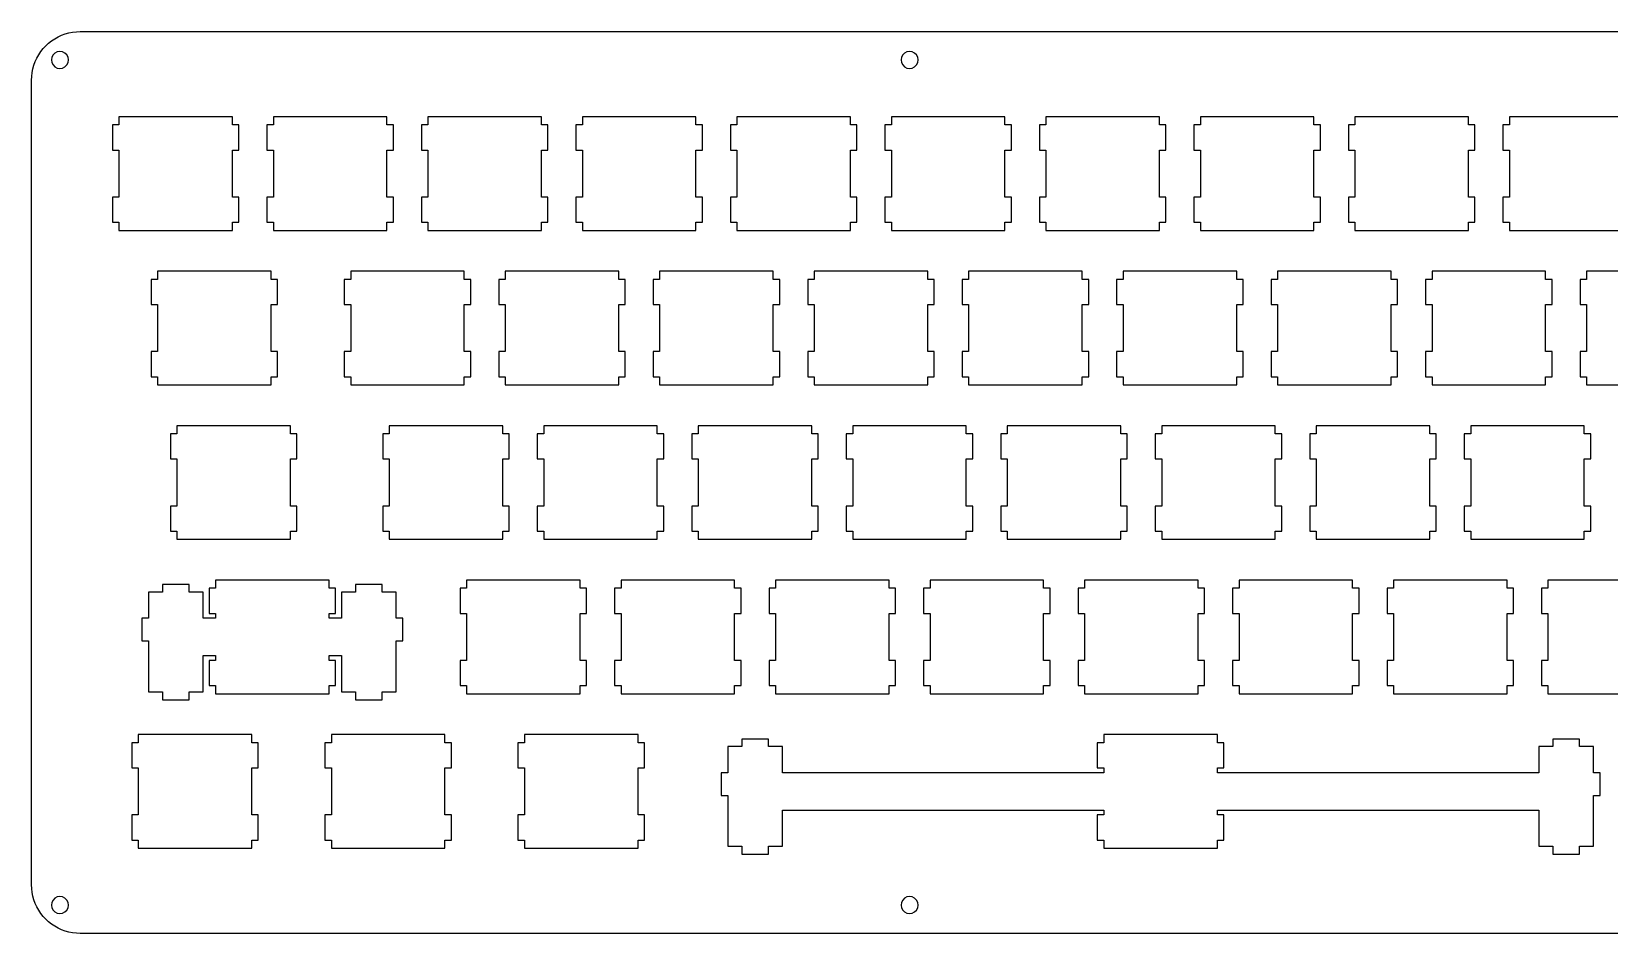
# Model space of a CAD drawing. Extents: x 0 to 321, y 0 to 111.
# Drawn here: x 0.1 to 194.7, y 0.1 to 111.4 of the extents above; entities that cross this region are included whole.
import ezdxf

# ---------------------------------------------------------------- set-up
doc = ezdxf.new("R2010")
doc.units = 0
doc.layers.get('0').update_dxf_attribs({"linetype": 'CONTINUOUS'})

msp = doc.modelspace()

# ---------------------------------------------------------------- linework, layer by layer
at = {"color": 0}
for p, q in [((3.37206, 110.73), (3.79786, 110.927)), ((3.79786, 110.927), (4.24021, 111.089)), ((4.24021, 111.089), (4.69498, 111.217)), ((4.69498, 111.217), (5.15662, 111.31)), ((5.15662, 111.31), (5.62515, 111.365)), ((5.62515, 111.365), (6.09505, 111.383)), ((6.09505, 111.383), (315.397, 111.383)), ((1.24024, 108.909), (1.53238, 109.28)), ((1.53238, 109.28), (1.85208, 109.626)), ((1.85208, 109.626), (2.19797, 109.945)), ((2.19797, 109.945), (2.56866, 110.237)), ((2.56866, 110.237), (2.96003, 110.498)), ((2.96003, 110.498), (3.37206, 110.73)), ((0.26045, 106.783), (0.38861, 107.237)), ((0.38861, 107.237), (0.55122, 107.68)), ((0.55122, 107.68), (0.74827, 108.106)), ((0.74827, 108.106), (0.97978, 108.518)), ((0.97978, 108.518), (1.24024, 108.909)), ((2.59623, 108.208), (2.54386, 107.883)), ((2.54386, 107.883), (2.59623, 107.559)), ((2.74505, 108.5), (2.59623, 108.208)), ((2.59623, 107.559), (2.74505, 107.265)), ((2.97794, 108.733), (2.74505, 108.5)), ((2.74505, 107.265), (2.97794, 107.033)), ((3.27008, 108.882), (2.97794, 108.733)), ((2.97794, 107.033), (3.27008, 106.885)), ((3.59392, 108.932), (3.27008, 108.882)), ((3.91915, 108.882), (3.59392, 108.932)), ((4.21266, 108.733), (3.91915, 108.882)), ((3.91915, 106.885), (4.21266, 107.033)), ((4.44419, 108.5), (4.21266, 108.733)), ((4.21266, 107.033), (4.44419, 107.265)), ((4.59299, 108.208), (4.44419, 108.5)), ((4.44419, 107.265), (4.59299, 107.559)), ((4.644, 107.883), (4.59299, 108.208)), ((4.59299, 107.559), (4.644, 107.883)), ((107.363, 108.208), (107.312, 107.883)), ((107.312, 107.883), (107.363, 107.559)), ((107.513, 108.5), (107.363, 108.208)), ((107.363, 107.559), (107.513, 107.265)), ((107.745, 108.733), (107.513, 108.5)), ((107.513, 107.265), (107.745, 107.033)), ((108.037, 108.882), (107.745, 108.733)), ((107.745, 107.033), (108.037, 106.885)), ((108.362, 108.932), (108.037, 108.882)), ((108.686, 108.882), (108.362, 108.932)), ((108.979, 108.733), (108.686, 108.882)), ((108.686, 106.885), (108.979, 107.033)), ((109.211, 108.5), (108.979, 108.733)), ((108.979, 107.033), (109.211, 107.265)), ((109.361, 108.208), (109.211, 108.5)), ((109.211, 107.265), (109.361, 107.559)), ((109.412, 107.883), (109.361, 108.208)), ((109.361, 107.559), (109.412, 107.883)), ((0.09508, 105.383), (0.113, 105.853)), ((0.09508, 6.13227), (0.09508, 105.383)), ((0.113, 105.853), (0.16812, 106.321)), ((0.16812, 106.321), (0.26045, 106.783)), ((3.27008, 106.885), (3.59392, 106.832)), ((3.59392, 106.832), (3.91915, 106.885)), ((108.037, 106.885), (108.362, 106.832)), ((108.362, 106.832), (108.686, 106.885)), ((10.87, 99.8569), (10.0693, 99.8569)), ((10.0693, 99.8569), (10.0693, 96.7574)), ((10.87, 100.858), (10.87, 99.8569)), ((24.8708, 100.858), (10.87, 100.858)), ((24.8708, 99.8569), (24.8708, 100.858)), ((25.6701, 99.8569), (24.8708, 99.8569)), ((25.6701, 96.7574), (25.6701, 99.8569)), ((29.92, 99.8569), (29.1207, 99.8569)), ((29.1207, 99.8569), (29.1207, 96.7574)), ((29.92, 100.858), (29.92, 99.8569)), ((43.9208, 100.858), (29.92, 100.858)), ((43.9208, 99.8569), (43.9208, 100.858)), ((44.7202, 99.8569), (43.9208, 99.8569)), ((44.7202, 96.7574), (44.7202, 99.8569)), ((48.9701, 99.8569), (48.1707, 99.8569)), ((48.1707, 99.8569), (48.1707, 96.7574)), ((48.9701, 100.858), (48.9701, 99.8569)), ((62.9708, 100.858), (48.9701, 100.858)), ((62.9708, 99.8569), (62.9708, 100.858)), ((63.7702, 99.8569), (62.9708, 99.8569)), ((63.7702, 96.7574), (63.7702, 99.8569)), ((68.0201, 99.8569), (67.2207, 99.8569)), ((67.2207, 99.8569), (67.2207, 96.7574)), ((68.0201, 100.858), (68.0201, 99.8569)), ((82.0208, 100.858), (68.0201, 100.858)), ((82.0208, 99.8569), (82.0208, 100.858)), ((82.8202, 99.8569), (82.0208, 99.8569)), ((82.8202, 96.7574), (82.8202, 99.8569)), ((87.0701, 99.8569), (86.2707, 99.8569)), ((86.2707, 99.8569), (86.2707, 96.7574)), ((87.0701, 100.858), (87.0701, 99.8569)), ((101.071, 100.858), (87.0701, 100.858)), ((101.071, 99.8569), (101.071, 100.858)), ((101.87, 99.8569), (101.071, 99.8569)), ((101.87, 96.7574), (101.87, 99.8569)), ((106.12, 99.8569), (105.321, 99.8569)), ((105.321, 99.8569), (105.321, 96.7574)), ((106.12, 100.858), (106.12, 99.8569)), ((120.119, 100.858), (106.12, 100.858)), ((120.119, 99.8569), (120.119, 100.858)), ((120.92, 99.8569), (120.119, 99.8569)), ((120.92, 96.7574), (120.92, 99.8569)), ((125.17, 99.8569), (124.369, 99.8569)), ((124.369, 99.8569), (124.369, 96.7574)), ((125.17, 100.858), (125.17, 99.8569)), ((139.171, 100.858), (125.17, 100.858)), ((139.171, 99.8569), (139.171, 100.858)), ((139.97, 99.8569), (139.171, 99.8569)), ((139.97, 96.7574), (139.97, 99.8569)), ((144.22, 99.8569), (143.421, 99.8569)), ((143.421, 99.8569), (143.421, 96.7574)), ((144.22, 100.858), (144.22, 99.8569)), ((158.221, 100.858), (144.22, 100.858)), ((158.221, 99.8569), (158.221, 100.858)), ((159.02, 99.8569), (158.221, 99.8569)), ((159.02, 96.7574), (159.02, 99.8569)), ((163.27, 99.8569), (162.471, 99.8569)), ((162.471, 99.8569), (162.471, 96.7574)), ((163.27, 100.858), (163.27, 99.8569)), ((177.271, 100.858), (163.27, 100.858)), ((177.271, 99.8569), (177.271, 100.858)), ((178.07, 99.8569), (177.271, 99.8569)), ((178.07, 96.7574), (178.07, 99.8569)), ((182.32, 99.8569), (181.521, 99.8569)), ((181.521, 99.8569), (181.521, 96.7574)), ((182.32, 100.858), (182.32, 99.8569)), ((196.321, 100.858), (182.32, 100.858)), ((10.0693, 96.7574), (10.87, 96.7574)), ((10.87, 96.7574), (10.87, 90.9588)), ((24.8708, 90.9588), (24.8708, 96.7574)), ((24.8708, 96.7574), (25.6701, 96.7574)), ((29.1207, 96.7574), (29.92, 96.7574)), ((29.92, 96.7574), (29.92, 90.9588)), ((43.9208, 90.9588), (43.9208, 96.7574)), ((43.9208, 96.7574), (44.7202, 96.7574)), ((48.1707, 96.7574), (48.9701, 96.7574)), ((48.9701, 96.7574), (48.9701, 90.9588)), ((62.9708, 90.9588), (62.9708, 96.7574)), ((62.9708, 96.7574), (63.7702, 96.7574)), ((67.2207, 96.7574), (68.0201, 96.7574)), ((68.0201, 96.7574), (68.0201, 90.9588)), ((82.0208, 90.9588), (82.0208, 96.7574)), ((82.0208, 96.7574), (82.8202, 96.7574)), ((86.2707, 96.7574), (87.0701, 96.7574)), ((87.0701, 96.7574), (87.0701, 90.9588)), ((101.071, 90.9588), (101.071, 96.7574)), ((101.071, 96.7574), (101.87, 96.7574)), ((105.321, 96.7574), (106.12, 96.7574)), ((106.12, 96.7574), (106.12, 90.9588)), ((120.119, 90.9588), (120.119, 96.7574)), ((120.119, 96.7574), (120.92, 96.7574)), ((124.369, 96.7574), (125.17, 96.7574)), ((125.17, 96.7574), (125.17, 90.9588)), ((139.171, 90.9588), (139.171, 96.7574)), ((139.171, 96.7574), (139.97, 96.7574)), ((143.421, 96.7574), (144.22, 96.7574)), ((144.22, 96.7574), (144.22, 90.9588)), ((158.221, 90.9588), (158.221, 96.7574)), ((158.221, 96.7574), (159.02, 96.7574)), ((162.471, 96.7574), (163.27, 96.7574)), ((163.27, 96.7574), (163.27, 90.9588)), ((177.271, 90.9588), (177.271, 96.7574)), ((177.271, 96.7574), (178.07, 96.7574)), ((181.521, 96.7574), (182.32, 96.7574)), ((182.32, 96.7574), (182.32, 90.9588)), ((10.87, 90.9588), (10.0693, 90.9588)), ((10.0693, 90.9588), (10.0693, 87.8568)), ((25.6701, 90.9588), (24.8708, 90.9588)), ((25.6701, 87.8568), (25.6701, 90.9588)), ((29.92, 90.9588), (29.1207, 90.9588)), ((29.1207, 90.9588), (29.1207, 87.8568)), ((44.7202, 90.9588), (43.9208, 90.9588)), ((44.7202, 87.8568), (44.7202, 90.9588)), ((48.9701, 90.9588), (48.1707, 90.9588)), ((48.1707, 90.9588), (48.1707, 87.8568)), ((63.7702, 90.9588), (62.9708, 90.9588)), ((63.7702, 87.8568), (63.7702, 90.9588)), ((68.0201, 90.9588), (67.2207, 90.9588)), ((67.2207, 90.9588), (67.2207, 87.8568)), ((82.8202, 90.9588), (82.0208, 90.9588)), ((82.8202, 87.8568), (82.8202, 90.9588)), ((87.0701, 90.9588), (86.2707, 90.9588)), ((86.2707, 90.9588), (86.2707, 87.8568)), ((101.87, 90.9588), (101.071, 90.9588)), ((101.87, 87.8568), (101.87, 90.9588)), ((106.12, 90.9588), (105.321, 90.9588)), ((105.321, 90.9588), (105.321, 87.8568)), ((120.92, 90.9588), (120.119, 90.9588)), ((120.92, 87.8568), (120.92, 90.9588)), ((125.17, 90.9588), (124.369, 90.9588)), ((124.369, 90.9588), (124.369, 87.8568)), ((139.97, 90.9588), (139.171, 90.9588)), ((139.97, 87.8568), (139.97, 90.9588)), ((144.22, 90.9588), (143.421, 90.9588)), ((143.421, 90.9588), (143.421, 87.8568)), ((159.02, 90.9588), (158.221, 90.9588)), ((159.02, 87.8568), (159.02, 90.9588)), ((163.27, 90.9588), (162.471, 90.9588)), ((162.471, 90.9588), (162.471, 87.8568)), ((178.07, 90.9588), (177.271, 90.9588)), ((178.07, 87.8568), (178.07, 90.9588)), ((182.32, 90.9588), (181.521, 90.9588)), ((181.521, 90.9588), (181.521, 87.8568)), ((10.0693, 87.8568), (10.87, 87.8568)), ((10.87, 87.8568), (10.87, 86.8578)), ((24.8708, 86.8578), (24.8708, 87.8568)), ((24.8708, 87.8568), (25.6701, 87.8568)), ((29.1207, 87.8568), (29.92, 87.8568)), ((29.92, 87.8568), (29.92, 86.8578)), ((43.9208, 86.8578), (43.9208, 87.8568)), ((43.9208, 87.8568), (44.7202, 87.8568)), ((48.1707, 87.8568), (48.9701, 87.8568)), ((48.9701, 87.8568), (48.9701, 86.8578)), ((62.9708, 86.8578), (62.9708, 87.8568)), ((62.9708, 87.8568), (63.7702, 87.8568)), ((67.2207, 87.8568), (68.0201, 87.8568)), ((68.0201, 87.8568), (68.0201, 86.8578)), ((82.0208, 86.8578), (82.0208, 87.8568)), ((82.0208, 87.8568), (82.8202, 87.8568)), ((86.2707, 87.8568), (87.0701, 87.8568)), ((87.0701, 87.8568), (87.0701, 86.8578)), ((101.071, 86.8578), (101.071, 87.8568)), ((101.071, 87.8568), (101.87, 87.8568)), ((105.321, 87.8568), (106.12, 87.8568)), ((106.12, 87.8568), (106.12, 86.8578)), ((120.119, 86.8578), (120.119, 87.8568)), ((120.119, 87.8568), (120.92, 87.8568)), ((124.369, 87.8568), (125.17, 87.8568)), ((125.17, 87.8568), (125.17, 86.8578)), ((139.171, 86.8578), (139.171, 87.8568)), ((139.171, 87.8568), (139.97, 87.8568)), ((143.421, 87.8568), (144.22, 87.8568)), ((144.22, 87.8568), (144.22, 86.8578)), ((158.221, 86.8578), (158.221, 87.8568)), ((158.221, 87.8568), (159.02, 87.8568)), ((162.471, 87.8568), (163.27, 87.8568)), ((163.27, 87.8568), (163.27, 86.8578)), ((177.271, 86.8578), (177.271, 87.8568)), ((177.271, 87.8568), (178.07, 87.8568)), ((181.521, 87.8568), (182.32, 87.8568)), ((182.32, 87.8568), (182.32, 86.8578)), ((10.87, 86.8578), (24.8708, 86.8578)), ((29.92, 86.8578), (43.9208, 86.8578)), ((48.9701, 86.8578), (62.9708, 86.8578)), ((68.0201, 86.8578), (82.0208, 86.8578)), ((87.0701, 86.8578), (101.071, 86.8578)), ((106.12, 86.8578), (120.119, 86.8578)), ((125.17, 86.8578), (139.171, 86.8578)), ((144.22, 86.8578), (158.221, 86.8578)), ((163.27, 86.8578), (177.271, 86.8578)), ((182.32, 86.8578), (196.321, 86.8578)), ((15.6325, 81.8074), (15.6325, 80.8069)), ((29.632, 81.8074), (15.6325, 81.8074)), ((29.632, 80.8069), (29.632, 81.8074)), ((39.4451, 81.8074), (39.4451, 80.8069)), ((53.4458, 81.8074), (39.4451, 81.8074)), ((53.4458, 80.8069), (53.4458, 81.8074)), ((58.4951, 81.8074), (58.4951, 80.8069)), ((72.4958, 81.8074), (58.4951, 81.8074)), ((72.4958, 80.8069), (72.4958, 81.8074)), ((77.5451, 81.8074), (77.5451, 80.8069)), ((91.5458, 81.8074), (77.5451, 81.8074)), ((91.5458, 80.8069), (91.5458, 81.8074)), ((96.5951, 81.8074), (96.5951, 80.8069)), ((110.596, 81.8074), (96.5951, 81.8074)), ((110.596, 80.8069), (110.596, 81.8074)), ((115.645, 81.8074), (115.645, 80.8069)), ((129.646, 81.8074), (115.645, 81.8074)), ((129.646, 80.8069), (129.646, 81.8074)), ((134.695, 81.8074), (134.695, 80.8069)), ((148.696, 81.8074), (134.695, 81.8074)), ((148.696, 80.8069), (148.696, 81.8074)), ((153.745, 81.8074), (153.745, 80.8069)), ((167.746, 81.8074), (153.745, 81.8074)), ((167.746, 80.8069), (167.746, 81.8074)), ((172.795, 81.8074), (172.795, 80.8069)), ((186.796, 81.8074), (172.795, 81.8074)), ((186.796, 80.8069), (186.796, 81.8074)), ((191.845, 81.8074), (191.845, 80.8069)), ((205.846, 81.8074), (191.845, 81.8074)), ((15.6325, 80.8069), (14.8318, 80.8069)), ((14.8318, 80.8069), (14.8318, 77.7074)), ((30.4326, 80.8069), (29.632, 80.8069)), ((30.4326, 77.7074), (30.4326, 80.8069)), ((39.4451, 80.8069), (38.6457, 80.8069)), ((38.6457, 80.8069), (38.6457, 77.7074)), ((54.2452, 80.8069), (53.4458, 80.8069)), ((54.2452, 77.7074), (54.2452, 80.8069)), ((58.4951, 80.8069), (57.6957, 80.8069)), ((57.6957, 80.8069), (57.6957, 77.7074)), ((73.2952, 80.8069), (72.4958, 80.8069)), ((73.2952, 77.7074), (73.2952, 80.8069)), ((77.5451, 80.8069), (76.7457, 80.8069)), ((76.7457, 80.8069), (76.7457, 77.7074)), ((92.3452, 80.8069), (91.5458, 80.8069)), ((92.3452, 77.7074), (92.3452, 80.8069)), ((96.5951, 80.8069), (95.7957, 80.8069)), ((95.7957, 80.8069), (95.7957, 77.7074)), ((111.395, 80.8069), (110.596, 80.8069)), ((111.395, 77.7074), (111.395, 80.8069)), ((115.645, 80.8069), (114.846, 80.8069)), ((114.846, 80.8069), (114.846, 77.7074)), ((130.445, 80.8069), (129.646, 80.8069)), ((130.445, 77.7074), (130.445, 80.8069)), ((134.695, 80.8069), (133.894, 80.8069)), ((133.894, 80.8069), (133.894, 77.7074)), ((149.495, 80.8069), (148.696, 80.8069)), ((149.495, 77.7074), (149.495, 80.8069)), ((153.745, 80.8069), (152.946, 80.8069)), ((152.946, 80.8069), (152.946, 77.7074)), ((168.545, 80.8069), (167.746, 80.8069)), ((168.545, 77.7074), (168.545, 80.8069)), ((172.795, 80.8069), (171.996, 80.8069)), ((171.996, 80.8069), (171.996, 77.7074)), ((187.595, 80.8069), (186.796, 80.8069)), ((187.595, 77.7074), (187.595, 80.8069)), ((191.845, 80.8069), (191.046, 80.8069)), ((191.046, 80.8069), (191.046, 77.7074)), ((14.8318, 77.7074), (15.6325, 77.7074)), ((15.6325, 77.7074), (15.6325, 71.9074)), ((29.632, 71.9074), (29.632, 77.7074)), ((29.632, 77.7074), (30.4326, 77.7074)), ((38.6457, 77.7074), (39.4451, 77.7074)), ((39.4451, 77.7074), (39.4451, 71.9074)), ((53.4458, 71.9074), (53.4458, 77.7074)), ((53.4458, 77.7074), (54.2452, 77.7074)), ((57.6957, 77.7074), (58.4951, 77.7074)), ((58.4951, 77.7074), (58.4951, 71.9074)), ((72.4958, 71.9074), (72.4958, 77.7074)), ((72.4958, 77.7074), (73.2952, 77.7074)), ((76.7457, 77.7074), (77.5451, 77.7074)), ((77.5451, 77.7074), (77.5451, 71.9074)), ((91.5458, 71.9074), (91.5458, 77.7074)), ((91.5458, 77.7074), (92.3452, 77.7074)), ((95.7957, 77.7074), (96.5951, 77.7074)), ((96.5951, 77.7074), (96.5951, 71.9074)), ((110.596, 71.9074), (110.596, 77.7074)), ((110.596, 77.7074), (111.395, 77.7074)), ((114.846, 77.7074), (115.645, 77.7074)), ((115.645, 77.7074), (115.645, 71.9074)), ((129.646, 71.9074), (129.646, 77.7074)), ((129.646, 77.7074), (130.445, 77.7074)), ((133.894, 77.7074), (134.695, 77.7074)), ((134.695, 77.7074), (134.695, 71.9074)), ((148.696, 71.9074), (148.696, 77.7074)), ((148.696, 77.7074), (149.495, 77.7074)), ((152.946, 77.7074), (153.745, 77.7074)), ((153.745, 77.7074), (153.745, 71.9074)), ((167.746, 71.9074), (167.746, 77.7074)), ((167.746, 77.7074), (168.545, 77.7074)), ((171.996, 77.7074), (172.795, 77.7074)), ((172.795, 77.7074), (172.795, 71.9074)), ((186.796, 71.9074), (186.796, 77.7074)), ((186.796, 77.7074), (187.595, 77.7074)), ((191.046, 77.7074), (191.845, 77.7074)), ((191.845, 77.7074), (191.845, 71.9074)), ((15.6325, 71.9074), (14.8318, 71.9074)), ((14.8318, 71.9074), (14.8318, 68.8068)), ((30.4326, 71.9074), (29.632, 71.9074)), ((30.4326, 68.8068), (30.4326, 71.9074)), ((39.4451, 71.9074), (38.6457, 71.9074)), ((38.6457, 71.9074), (38.6457, 68.8068)), ((54.2452, 71.9074), (53.4458, 71.9074)), ((54.2452, 68.8068), (54.2452, 71.9074)), ((58.4951, 71.9074), (57.6957, 71.9074)), ((57.6957, 71.9074), (57.6957, 68.8068)), ((73.2952, 71.9074), (72.4958, 71.9074)), ((73.2952, 68.8068), (73.2952, 71.9074)), ((77.5451, 71.9074), (76.7457, 71.9074)), ((76.7457, 71.9074), (76.7457, 68.8068)), ((92.3452, 71.9074), (91.5458, 71.9074)), ((92.3452, 68.8068), (92.3452, 71.9074)), ((96.5951, 71.9074), (95.7957, 71.9074)), ((95.7957, 71.9074), (95.7957, 68.8068)), ((111.395, 71.9074), (110.596, 71.9074)), ((111.395, 68.8068), (111.395, 71.9074)), ((115.645, 71.9074), (114.846, 71.9074)), ((114.846, 71.9074), (114.846, 68.8068)), ((130.445, 71.9074), (129.646, 71.9074)), ((130.445, 68.8068), (130.445, 71.9074)), ((134.695, 71.9074), (133.894, 71.9074)), ((133.894, 71.9074), (133.894, 68.8068)), ((149.495, 71.9074), (148.696, 71.9074)), ((149.495, 68.8068), (149.495, 71.9074)), ((153.745, 71.9074), (152.946, 71.9074)), ((152.946, 71.9074), (152.946, 68.8068)), ((168.545, 71.9074), (167.746, 71.9074)), ((168.545, 68.8068), (168.545, 71.9074)), ((172.795, 71.9074), (171.996, 71.9074)), ((171.996, 71.9074), (171.996, 68.8068)), ((187.595, 71.9074), (186.796, 71.9074)), ((187.595, 68.8068), (187.595, 71.9074)), ((191.845, 71.9074), (191.046, 71.9074)), ((191.046, 71.9074), (191.046, 68.8068)), ((14.8318, 68.8068), (15.6325, 68.8068)), ((15.6325, 68.8068), (15.6325, 67.8078)), ((29.632, 67.8078), (29.632, 68.8068)), ((29.632, 68.8068), (30.4326, 68.8068)), ((38.6457, 68.8068), (39.4451, 68.8068)), ((39.4451, 68.8068), (39.4451, 67.8078)), ((53.4458, 67.8078), (53.4458, 68.8068)), ((53.4458, 68.8068), (54.2452, 68.8068)), ((57.6957, 68.8068), (58.4951, 68.8068)), ((58.4951, 68.8068), (58.4951, 67.8078)), ((72.4958, 67.8078), (72.4958, 68.8068)), ((72.4958, 68.8068), (73.2952, 68.8068)), ((76.7457, 68.8068), (77.5451, 68.8068)), ((77.5451, 68.8068), (77.5451, 67.8078)), ((91.5458, 67.8078), (91.5458, 68.8068)), ((91.5458, 68.8068), (92.3452, 68.8068)), ((95.7957, 68.8068), (96.5951, 68.8068)), ((96.5951, 68.8068), (96.5951, 67.8078)), ((110.596, 67.8078), (110.596, 68.8068)), ((110.596, 68.8068), (111.395, 68.8068)), ((114.846, 68.8068), (115.645, 68.8068)), ((115.645, 68.8068), (115.645, 67.8078)), ((129.646, 67.8078), (129.646, 68.8068)), ((129.646, 68.8068), (130.445, 68.8068)), ((133.894, 68.8068), (134.695, 68.8068)), ((134.695, 68.8068), (134.695, 67.8078)), ((148.696, 67.8078), (148.696, 68.8068)), ((148.696, 68.8068), (149.495, 68.8068)), ((152.946, 68.8068), (153.745, 68.8068)), ((153.745, 68.8068), (153.745, 67.8078)), ((167.746, 67.8078), (167.746, 68.8068)), ((167.746, 68.8068), (168.545, 68.8068)), ((171.996, 68.8068), (172.795, 68.8068)), ((172.795, 68.8068), (172.795, 67.8078)), ((186.796, 67.8078), (186.796, 68.8068)), ((186.796, 68.8068), (187.595, 68.8068)), ((191.046, 68.8068), (191.845, 68.8068)), ((191.845, 68.8068), (191.845, 67.8078)), ((15.6325, 67.8078), (29.632, 67.8078)), ((39.4451, 67.8078), (53.4458, 67.8078)), ((58.4951, 67.8078), (72.4958, 67.8078)), ((77.5451, 67.8078), (91.5458, 67.8078)), ((96.5951, 67.8078), (110.596, 67.8078)), ((115.645, 67.8078), (129.646, 67.8078)), ((134.695, 67.8078), (148.696, 67.8078)), ((153.745, 67.8078), (167.746, 67.8078)), ((172.795, 67.8078), (186.796, 67.8078)), ((191.845, 67.8078), (205.846, 67.8078)), ((18.0137, 62.7574), (18.0137, 61.7569)), ((32.0132, 62.7574), (18.0137, 62.7574)), ((32.0132, 61.7569), (32.0132, 62.7574)), ((44.2076, 62.7574), (44.2076, 61.7569)), ((58.2069, 62.7574), (44.2076, 62.7574)), ((58.2069, 61.7569), (58.2069, 62.7574)), ((63.2576, 62.7574), (63.2576, 61.7569)), ((77.2569, 62.7574), (63.2576, 62.7574)), ((77.2569, 61.7569), (77.2569, 62.7574)), ((82.3076, 62.7574), (82.3076, 61.7569)), ((96.3069, 62.7574), (82.3076, 62.7574)), ((96.3069, 61.7569), (96.3069, 62.7574)), ((101.358, 62.7574), (101.358, 61.7569)), ((115.357, 62.7574), (101.358, 62.7574)), ((115.357, 61.7569), (115.357, 62.7574)), ((120.408, 62.7574), (120.408, 61.7569)), ((134.407, 62.7574), (120.408, 62.7574)), ((134.407, 61.7569), (134.407, 62.7574)), ((139.458, 62.7574), (139.458, 61.7569)), ((153.457, 62.7574), (139.458, 62.7574)), ((153.457, 61.7569), (153.457, 62.7574)), ((158.508, 62.7574), (158.508, 61.7569)), ((172.507, 62.7574), (158.508, 62.7574)), ((172.507, 61.7569), (172.507, 62.7574)), ((177.558, 62.7574), (177.558, 61.7569)), ((191.557, 62.7574), (177.558, 62.7574)), ((191.557, 61.7569), (191.557, 62.7574)), ((18.0137, 61.7569), (17.2131, 61.7569)), ((17.2131, 61.7569), (17.2131, 58.6574)), ((32.8138, 61.7569), (32.0132, 61.7569)), ((32.8138, 58.6574), (32.8138, 61.7569)), ((44.2076, 61.7569), (43.4068, 61.7569)), ((43.4068, 61.7569), (43.4068, 58.6574)), ((59.0077, 61.7569), (58.2069, 61.7569)), ((59.0077, 58.6574), (59.0077, 61.7569)), ((63.2576, 61.7569), (62.4568, 61.7569)), ((62.4568, 61.7569), (62.4568, 58.6574)), ((78.0577, 61.7569), (77.2569, 61.7569)), ((78.0577, 58.6574), (78.0577, 61.7569)), ((82.3076, 61.7569), (81.5068, 61.7569)), ((81.5068, 61.7569), (81.5068, 58.6574)), ((97.1077, 61.7569), (96.3069, 61.7569)), ((97.1077, 58.6574), (97.1077, 61.7569)), ((101.358, 61.7569), (100.557, 61.7569)), ((100.557, 61.7569), (100.557, 58.6574)), ((116.158, 61.7569), (115.357, 61.7569)), ((116.158, 58.6574), (116.158, 61.7569)), ((120.408, 61.7569), (119.607, 61.7569)), ((119.607, 61.7569), (119.607, 58.6574)), ((135.208, 61.7569), (134.407, 61.7569)), ((135.208, 58.6574), (135.208, 61.7569)), ((139.458, 61.7569), (138.657, 61.7569)), ((138.657, 61.7569), (138.657, 58.6574)), ((154.258, 61.7569), (153.457, 61.7569)), ((154.258, 58.6574), (154.258, 61.7569)), ((158.508, 61.7569), (157.707, 61.7569)), ((157.707, 61.7569), (157.707, 58.6574)), ((173.308, 61.7569), (172.507, 61.7569)), ((173.308, 58.6574), (173.308, 61.7569)), ((177.558, 61.7569), (176.757, 61.7569)), ((176.757, 61.7569), (176.757, 58.6574)), ((192.358, 61.7569), (191.557, 61.7569)), ((192.358, 58.6574), (192.358, 61.7569)), ((17.2131, 58.6574), (18.0137, 58.6574)), ((18.0137, 58.6574), (18.0137, 52.8574)), ((32.0132, 52.8574), (32.0132, 58.6574)), ((32.0132, 58.6574), (32.8138, 58.6574)), ((43.4068, 58.6574), (44.2076, 58.6574)), ((44.2076, 58.6574), (44.2076, 52.8574)), ((58.2069, 52.8574), (58.2069, 58.6574)), ((58.2069, 58.6574), (59.0077, 58.6574)), ((62.4568, 58.6574), (63.2576, 58.6574)), ((63.2576, 58.6574), (63.2576, 52.8574)), ((77.2569, 52.8574), (77.2569, 58.6574)), ((77.2569, 58.6574), (78.0577, 58.6574)), ((81.5068, 58.6574), (82.3076, 58.6574)), ((82.3076, 58.6574), (82.3076, 52.8574)), ((96.3069, 52.8574), (96.3069, 58.6574)), ((96.3069, 58.6574), (97.1077, 58.6574)), ((100.557, 58.6574), (101.358, 58.6574)), ((101.358, 58.6574), (101.358, 52.8574)), ((115.357, 52.8574), (115.357, 58.6574)), ((115.357, 58.6574), (116.158, 58.6574)), ((119.607, 58.6574), (120.408, 58.6574)), ((120.408, 58.6574), (120.408, 52.8574)), ((134.407, 52.8574), (134.407, 58.6574)), ((134.407, 58.6574), (135.208, 58.6574)), ((138.657, 58.6574), (139.458, 58.6574)), ((139.458, 58.6574), (139.458, 52.8574)), ((153.457, 52.8574), (153.457, 58.6574)), ((153.457, 58.6574), (154.258, 58.6574)), ((157.707, 58.6574), (158.508, 58.6574)), ((158.508, 58.6574), (158.508, 52.8574)), ((172.507, 52.8574), (172.507, 58.6574)), ((172.507, 58.6574), (173.308, 58.6574)), ((176.757, 58.6574), (177.558, 58.6574)), ((177.558, 58.6574), (177.558, 52.8574)), ((191.557, 52.8574), (191.557, 58.6574)), ((191.557, 58.6574), (192.358, 58.6574)), ((18.0137, 52.8574), (17.2131, 52.8574)), ((17.2131, 52.8574), (17.2131, 49.7568)), ((32.8138, 52.8574), (32.0132, 52.8574)), ((32.8138, 49.7568), (32.8138, 52.8574)), ((44.2076, 52.8574), (43.4068, 52.8574)), ((43.4068, 52.8574), (43.4068, 49.7568)), ((59.0077, 52.8574), (58.2069, 52.8574)), ((59.0077, 49.7568), (59.0077, 52.8574)), ((63.2576, 52.8574), (62.4568, 52.8574)), ((62.4568, 52.8574), (62.4568, 49.7568)), ((78.0577, 52.8574), (77.2569, 52.8574)), ((78.0577, 49.7568), (78.0577, 52.8574)), ((82.3076, 52.8574), (81.5068, 52.8574)), ((81.5068, 52.8574), (81.5068, 49.7568)), ((97.1077, 52.8574), (96.3069, 52.8574)), ((97.1077, 49.7568), (97.1077, 52.8574)), ((101.358, 52.8574), (100.557, 52.8574)), ((100.557, 52.8574), (100.557, 49.7568)), ((116.158, 52.8574), (115.357, 52.8574)), ((116.158, 49.7568), (116.158, 52.8574)), ((120.408, 52.8574), (119.607, 52.8574)), ((119.607, 52.8574), (119.607, 49.7568)), ((135.208, 52.8574), (134.407, 52.8574)), ((135.208, 49.7568), (135.208, 52.8574)), ((139.458, 52.8574), (138.657, 52.8574)), ((138.657, 52.8574), (138.657, 49.7568)), ((154.258, 52.8574), (153.457, 52.8574)), ((154.258, 49.7568), (154.258, 52.8574)), ((158.508, 52.8574), (157.707, 52.8574)), ((157.707, 52.8574), (157.707, 49.7568)), ((173.308, 52.8574), (172.507, 52.8574)), ((173.308, 49.7568), (173.308, 52.8574)), ((177.558, 52.8574), (176.757, 52.8574)), ((176.757, 52.8574), (176.757, 49.7568)), ((192.358, 52.8574), (191.557, 52.8574)), ((192.358, 49.7568), (192.358, 52.8574)), ((17.2131, 49.7568), (18.0137, 49.7568)), ((18.0137, 49.7568), (18.0137, 48.7578)), ((18.0137, 48.7578), (32.0132, 48.7578)), ((32.0132, 48.7578), (32.0132, 49.7568)), ((32.0132, 49.7568), (32.8138, 49.7568)), ((43.4068, 49.7568), (44.2076, 49.7568)), ((44.2076, 49.7568), (44.2076, 48.7578)), ((44.2076, 48.7578), (58.2069, 48.7578)), ((58.2069, 48.7578), (58.2069, 49.7568)), ((58.2069, 49.7568), (59.0077, 49.7568)), ((62.4568, 49.7568), (63.2576, 49.7568)), ((63.2576, 49.7568), (63.2576, 48.7578)), ((63.2576, 48.7578), (77.2569, 48.7578)), ((77.2569, 48.7578), (77.2569, 49.7568)), ((77.2569, 49.7568), (78.0577, 49.7568)), ((81.5068, 49.7568), (82.3076, 49.7568)), ((82.3076, 49.7568), (82.3076, 48.7578)), ((82.3076, 48.7578), (96.3069, 48.7578)), ((96.3069, 48.7578), (96.3069, 49.7568)), ((96.3069, 49.7568), (97.1077, 49.7568)), ((100.557, 49.7568), (101.358, 49.7568)), ((101.358, 49.7568), (101.358, 48.7578)), ((101.358, 48.7578), (115.357, 48.7578)), ((115.357, 48.7578), (115.357, 49.7568)), ((115.357, 49.7568), (116.158, 49.7568)), ((119.607, 49.7568), (120.408, 49.7568)), ((120.408, 49.7568), (120.408, 48.7578)), ((120.408, 48.7578), (134.407, 48.7578)), ((134.407, 48.7578), (134.407, 49.7568)), ((134.407, 49.7568), (135.208, 49.7568)), ((138.657, 49.7568), (139.458, 49.7568)), ((139.458, 49.7568), (139.458, 48.7578)), ((139.458, 48.7578), (153.457, 48.7578)), ((153.457, 48.7578), (153.457, 49.7568)), ((153.457, 49.7568), (154.258, 49.7568)), ((157.707, 49.7568), (158.508, 49.7568)), ((158.508, 49.7568), (158.508, 48.7578)), ((158.508, 48.7578), (172.507, 48.7578)), ((172.507, 48.7578), (172.507, 49.7568)), ((172.507, 49.7568), (173.308, 49.7568)), ((176.757, 49.7568), (177.558, 49.7568)), ((177.558, 49.7568), (177.558, 48.7578)), ((177.558, 48.7578), (191.557, 48.7578)), ((191.557, 48.7578), (191.557, 49.7568)), ((191.557, 49.7568), (192.358, 49.7568)), ((19.5268, 43.1574), (16.2264, 43.1574)), ((16.2264, 43.1574), (16.2264, 42.237)), ((19.5268, 42.237), (19.5268, 43.1574)), ((22.7762, 43.7074), (22.7762, 42.7069)), ((36.7771, 43.7074), (22.7762, 43.7074)), ((36.7771, 42.7069), (36.7771, 43.7074)), ((43.3268, 43.1574), (40.0265, 43.1574)), ((40.0265, 43.1574), (40.0265, 42.237)), ((43.3268, 42.237), (43.3268, 43.1574)), ((53.7326, 43.7074), (53.7326, 42.7069)), ((67.7319, 43.7074), (53.7326, 43.7074)), ((67.7319, 42.7069), (67.7319, 43.7074)), ((72.7826, 43.7074), (72.7826, 42.7069)), ((86.7819, 43.7074), (72.7826, 43.7074)), ((86.7819, 42.7069), (86.7819, 43.7074)), ((91.8326, 43.7074), (91.8326, 42.7069)), ((105.832, 43.7074), (91.8326, 43.7074)), ((105.832, 42.7069), (105.832, 43.7074)), ((110.883, 43.7074), (110.883, 42.7069)), ((124.882, 43.7074), (110.883, 43.7074)), ((124.882, 42.7069), (124.882, 43.7074)), ((129.933, 43.7074), (129.933, 42.7069)), ((143.932, 43.7074), (129.933, 43.7074)), ((143.932, 42.7069), (143.932, 43.7074)), ((148.983, 43.7074), (148.983, 42.7069)), ((162.982, 43.7074), (148.983, 43.7074)), ((162.982, 42.7069), (162.982, 43.7074)), ((168.033, 43.7074), (168.033, 42.7069)), ((182.032, 43.7074), (168.033, 43.7074)), ((182.032, 42.7069), (182.032, 43.7074)), ((187.083, 43.7074), (187.083, 42.7069)), ((201.082, 43.7074), (187.083, 43.7074)), ((16.2264, 42.237), (14.5011, 42.237)), ((14.5011, 42.237), (14.5011, 39.0066)), ((21.2521, 42.237), (19.5268, 42.237)), ((21.2521, 39.0066), (21.2521, 42.237)), ((22.7762, 42.7069), (21.977, 42.7069)), ((21.977, 42.7069), (21.977, 39.6088)), ((37.5765, 42.7069), (36.7771, 42.7069)), ((37.5765, 39.6088), (37.5765, 42.7069)), ((40.0265, 42.237), (38.3011, 42.237)), ((38.3011, 42.237), (38.3011, 39.0066)), ((45.0508, 42.237), (43.3268, 42.237)), ((45.0508, 39.0066), (45.0508, 42.237)), ((53.7326, 42.7069), (52.9318, 42.7069)), ((52.9318, 42.7069), (52.9318, 39.6088)), ((68.5327, 42.7069), (67.7319, 42.7069)), ((68.5327, 39.6088), (68.5327, 42.7069)), ((72.7826, 42.7069), (71.9818, 42.7069)), ((71.9818, 42.7069), (71.9818, 39.6088)), ((87.5827, 42.7069), (86.7819, 42.7069)), ((87.5827, 39.6088), (87.5827, 42.7069)), ((91.8326, 42.7069), (91.0318, 42.7069)), ((91.0318, 42.7069), (91.0318, 39.6088)), ((106.633, 42.7069), (105.832, 42.7069)), ((106.633, 39.6088), (106.633, 42.7069)), ((110.883, 42.7069), (110.082, 42.7069)), ((110.082, 42.7069), (110.082, 39.6088)), ((125.681, 42.7069), (124.882, 42.7069)), ((125.681, 39.6088), (125.681, 42.7069)), ((129.933, 42.7069), (129.132, 42.7069)), ((129.132, 42.7069), (129.132, 39.6088)), ((144.733, 42.7069), (143.932, 42.7069)), ((144.733, 39.6088), (144.733, 42.7069)), ((148.983, 42.7069), (148.182, 42.7069)), ((148.182, 42.7069), (148.182, 39.6088)), ((163.783, 42.7069), (162.982, 42.7069)), ((163.783, 39.6088), (163.783, 42.7069)), ((168.033, 42.7069), (167.232, 42.7069)), ((167.232, 42.7069), (167.232, 39.6088)), ((182.833, 42.7069), (182.032, 42.7069)), ((182.833, 39.6088), (182.833, 42.7069)), ((187.083, 42.7069), (186.282, 42.7069)), ((186.282, 42.7069), (186.282, 39.6088)), ((14.5011, 39.0066), (13.677, 39.0066)), ((13.677, 39.0066), (13.677, 36.2081)), ((22.7762, 39.0066), (21.2521, 39.0066)), ((21.977, 39.6088), (22.7762, 39.6088)), ((22.7762, 39.6088), (22.7762, 39.0066)), ((36.7771, 39.0066), (36.7771, 39.6088)), ((36.7771, 39.6088), (37.5765, 39.6088)), ((38.3011, 39.0066), (36.7771, 39.0066)), ((45.8763, 39.0066), (45.0508, 39.0066)), ((45.8763, 36.2081), (45.8763, 39.0066)), ((52.9318, 39.6088), (53.7326, 39.6088)), ((53.7326, 39.6088), (53.7326, 33.8074)), ((67.7319, 33.8074), (67.7319, 39.6088)), ((67.7319, 39.6088), (68.5327, 39.6088)), ((71.9818, 39.6088), (72.7826, 39.6088)), ((72.7826, 39.6088), (72.7826, 33.8074)), ((86.7819, 33.8074), (86.7819, 39.6088)), ((86.7819, 39.6088), (87.5827, 39.6088)), ((91.0318, 39.6088), (91.8326, 39.6088)), ((91.8326, 39.6088), (91.8326, 33.8074)), ((105.832, 33.8074), (105.832, 39.6088)), ((105.832, 39.6088), (106.633, 39.6088)), ((110.082, 39.6088), (110.883, 39.6088)), ((110.883, 39.6088), (110.883, 33.8074)), ((124.882, 33.8074), (124.882, 39.6088)), ((124.882, 39.6088), (125.681, 39.6088)), ((129.132, 39.6088), (129.933, 39.6088)), ((129.933, 39.6088), (129.933, 33.8074)), ((143.932, 33.8074), (143.932, 39.6088)), ((143.932, 39.6088), (144.733, 39.6088)), ((148.182, 39.6088), (148.983, 39.6088)), ((148.983, 39.6088), (148.983, 33.8074)), ((162.982, 33.8074), (162.982, 39.6088)), ((162.982, 39.6088), (163.783, 39.6088)), ((167.232, 39.6088), (168.033, 39.6088)), ((168.033, 39.6088), (168.033, 33.8074)), ((182.032, 33.8074), (182.032, 39.6088)), ((182.032, 39.6088), (182.833, 39.6088)), ((186.282, 39.6088), (187.083, 39.6088)), ((187.083, 39.6088), (187.083, 33.8074)), ((13.677, 36.2081), (14.5011, 36.2081)), ((14.5011, 36.2081), (14.5011, 29.9379)), ((45.0508, 29.9379), (45.0508, 36.2081)), ((45.0508, 36.2081), (45.8763, 36.2081)), ((21.2521, 29.9379), (21.2521, 34.4069)), ((21.2521, 34.4069), (22.7762, 34.4069)), ((22.7762, 33.8074), (21.977, 33.8074)), ((21.977, 33.8074), (21.977, 30.7068)), ((22.7762, 34.4069), (22.7762, 33.8074)), ((36.7771, 33.8074), (36.7771, 34.4069)), ((36.7771, 34.4069), (38.3011, 34.4069)), ((37.5765, 33.8074), (36.7771, 33.8074)), ((37.5765, 30.7068), (37.5765, 33.8074)), ((38.3011, 34.4069), (38.3011, 29.9379)), ((53.7326, 33.8074), (52.9318, 33.8074)), ((52.9318, 33.8074), (52.9318, 30.7068)), ((68.5327, 33.8074), (67.7319, 33.8074)), ((68.5327, 30.7068), (68.5327, 33.8074)), ((72.7826, 33.8074), (71.9818, 33.8074)), ((71.9818, 33.8074), (71.9818, 30.7068)), ((87.5827, 33.8074), (86.7819, 33.8074)), ((87.5827, 30.7068), (87.5827, 33.8074)), ((91.8326, 33.8074), (91.0318, 33.8074)), ((91.0318, 33.8074), (91.0318, 30.7068)), ((106.633, 33.8074), (105.832, 33.8074)), ((106.633, 30.7068), (106.633, 33.8074)), ((110.883, 33.8074), (110.082, 33.8074)), ((110.082, 33.8074), (110.082, 30.7068)), ((125.681, 33.8074), (124.882, 33.8074)), ((125.681, 30.7068), (125.681, 33.8074)), ((129.933, 33.8074), (129.132, 33.8074)), ((129.132, 33.8074), (129.132, 30.7068)), ((144.733, 33.8074), (143.932, 33.8074)), ((144.733, 30.7068), (144.733, 33.8074)), ((148.983, 33.8074), (148.182, 33.8074)), ((148.182, 33.8074), (148.182, 30.7068)), ((163.783, 33.8074), (162.982, 33.8074)), ((163.783, 30.7068), (163.783, 33.8074)), ((168.033, 33.8074), (167.232, 33.8074)), ((167.232, 33.8074), (167.232, 30.7068)), ((182.833, 33.8074), (182.032, 33.8074)), ((182.833, 30.7068), (182.833, 33.8074)), ((187.083, 33.8074), (186.282, 33.8074)), ((186.282, 33.8074), (186.282, 30.7068)), ((14.5011, 29.9379), (16.2264, 29.9379)), ((16.2264, 29.9379), (16.2264, 28.9567)), ((19.5268, 28.9567), (19.5268, 29.9379)), ((19.5268, 29.9379), (21.2521, 29.9379)), ((21.977, 30.7068), (22.7762, 30.7068)), ((22.7762, 30.7068), (22.7762, 29.7077)), ((22.7762, 29.7077), (36.7771, 29.7077)), ((36.7771, 29.7077), (36.7771, 30.7068)), ((36.7771, 30.7068), (37.5765, 30.7068)), ((38.3011, 29.9379), (40.0265, 29.9379)), ((40.0265, 29.9379), (40.0265, 28.9567)), ((43.3268, 28.9567), (43.3268, 29.9379)), ((43.3268, 29.9379), (45.0508, 29.9379)), ((52.9318, 30.7068), (53.7326, 30.7068)), ((53.7326, 30.7068), (53.7326, 29.7077)), ((53.7326, 29.7077), (67.7319, 29.7077)), ((67.7319, 29.7077), (67.7319, 30.7068)), ((67.7319, 30.7068), (68.5327, 30.7068)), ((71.9818, 30.7068), (72.7826, 30.7068)), ((72.7826, 30.7068), (72.7826, 29.7077)), ((72.7826, 29.7077), (86.7819, 29.7077)), ((86.7819, 29.7077), (86.7819, 30.7068)), ((86.7819, 30.7068), (87.5827, 30.7068)), ((91.0318, 30.7068), (91.8326, 30.7068)), ((91.8326, 30.7068), (91.8326, 29.7077)), ((91.8326, 29.7077), (105.832, 29.7077)), ((105.832, 29.7077), (105.832, 30.7068)), ((105.832, 30.7068), (106.633, 30.7068)), ((110.082, 30.7068), (110.883, 30.7068)), ((110.883, 30.7068), (110.883, 29.7077)), ((110.883, 29.7077), (124.882, 29.7077)), ((124.882, 29.7077), (124.882, 30.7068)), ((124.882, 30.7068), (125.681, 30.7068)), ((129.132, 30.7068), (129.933, 30.7068)), ((129.933, 30.7068), (129.933, 29.7077)), ((129.933, 29.7077), (143.932, 29.7077)), ((143.932, 29.7077), (143.932, 30.7068)), ((143.932, 30.7068), (144.733, 30.7068)), ((148.182, 30.7068), (148.983, 30.7068)), ((148.983, 30.7068), (148.983, 29.7077)), ((148.983, 29.7077), (162.982, 29.7077)), ((162.982, 29.7077), (162.982, 30.7068)), ((162.982, 30.7068), (163.783, 30.7068)), ((167.232, 30.7068), (168.033, 30.7068)), ((168.033, 30.7068), (168.033, 29.7077)), ((168.033, 29.7077), (182.032, 29.7077)), ((182.032, 29.7077), (182.032, 30.7068)), ((182.032, 30.7068), (182.833, 30.7068)), ((186.282, 30.7068), (187.083, 30.7068)), ((187.083, 30.7068), (187.083, 29.7077)), ((187.083, 29.7077), (201.082, 29.7077)), ((16.2264, 28.9567), (19.5268, 28.9567)), ((40.0265, 28.9567), (43.3268, 28.9567)), ((13.2512, 23.6568), (12.452, 23.6568)), ((12.452, 23.6568), (12.452, 20.5589)), ((13.2512, 24.6572), (13.2512, 23.6568)), ((27.2521, 24.6572), (13.2512, 24.6572)), ((27.2521, 23.6568), (27.2521, 24.6572)), ((28.0513, 23.6568), (27.2521, 23.6568)), ((28.0513, 20.5589), (28.0513, 23.6568)), ((37.0639, 23.6568), (36.2631, 23.6568)), ((36.2631, 23.6568), (36.2631, 20.5589)), ((37.0639, 24.6572), (37.0639, 23.6568)), ((51.0632, 24.6572), (37.0639, 24.6572)), ((51.0632, 23.6568), (51.0632, 24.6572)), ((51.864, 23.6568), (51.0632, 23.6568)), ((51.864, 20.5589), (51.864, 23.6568)), ((60.8764, 23.6568), (60.0756, 23.6568)), ((60.0756, 23.6568), (60.0756, 20.5589)), ((60.8764, 24.6572), (60.8764, 23.6568)), ((74.8771, 24.6572), (60.8764, 24.6572)), ((74.8771, 23.6568), (74.8771, 24.6572)), ((75.6765, 23.6568), (74.8771, 23.6568)), ((75.6765, 20.5589), (75.6765, 23.6568)), ((90.963, 24.1088), (87.6639, 24.1088)), ((87.6639, 24.1088), (87.6639, 23.1869)), ((90.963, 23.1869), (90.963, 24.1088)), ((132.314, 23.6568), (131.513, 23.6568)), ((131.513, 23.6568), (131.513, 20.5589)), ((132.314, 24.6572), (132.314, 23.6568)), ((146.313, 24.6572), (132.314, 24.6572)), ((146.313, 23.6568), (146.313, 24.6572)), ((147.114, 23.6568), (146.313, 23.6568)), ((147.114, 20.5589), (147.114, 23.6568)), ((190.963, 24.1088), (187.664, 24.1088)), ((187.664, 24.1088), (187.664, 23.1869)), ((190.963, 23.1869), (190.963, 24.1088)), ((87.6639, 23.1869), (85.9384, 23.1869)), ((85.9384, 23.1869), (85.9384, 19.9567)), ((92.6881, 23.1869), (90.963, 23.1869)), ((92.6881, 19.9567), (92.6881, 23.1869)), ((187.664, 23.1869), (185.939, 23.1869)), ((185.939, 23.1869), (185.939, 19.9567)), ((192.688, 23.1869), (190.963, 23.1869)), ((192.688, 19.9567), (192.688, 23.1869)), ((12.452, 20.5589), (13.2512, 20.5589)), ((13.2512, 20.5589), (13.2512, 14.7574)), ((27.2521, 14.7574), (27.2521, 20.5589)), ((27.2521, 20.5589), (28.0513, 20.5589)), ((36.2631, 20.5589), (37.0639, 20.5589)), ((37.0639, 20.5589), (37.0639, 14.7574)), ((51.0632, 14.7574), (51.0632, 20.5589)), ((51.0632, 20.5589), (51.864, 20.5589)), ((60.0756, 20.5589), (60.8764, 20.5589)), ((60.8764, 20.5589), (60.8764, 14.7574)), ((74.8771, 14.7574), (74.8771, 20.5589)), ((74.8771, 20.5589), (75.6765, 20.5589)), ((85.9384, 19.9567), (85.1133, 19.9567)), ((85.1133, 19.9567), (85.1133, 17.1579)), ((132.314, 19.9567), (92.6881, 19.9567)), ((131.513, 20.5589), (132.314, 20.5589)), ((132.314, 20.5589), (132.314, 19.9567)), ((146.313, 19.9567), (146.313, 20.5589)), ((146.313, 20.5589), (147.114, 20.5589)), ((185.939, 19.9567), (146.313, 19.9567)), ((193.514, 19.9567), (192.688, 19.9567)), ((193.514, 17.1579), (193.514, 19.9567)), ((85.1133, 17.1579), (85.9384, 17.1579)), ((85.9384, 17.1579), (85.9384, 10.8879)), ((192.688, 10.8879), (192.688, 17.1579)), ((192.688, 17.1579), (193.514, 17.1579)), ((13.2512, 14.7574), (12.452, 14.7574)), ((12.452, 14.7574), (12.452, 11.6568)), ((28.0513, 14.7574), (27.2521, 14.7574)), ((28.0513, 11.6568), (28.0513, 14.7574)), ((37.0639, 14.7574), (36.2631, 14.7574)), ((36.2631, 14.7574), (36.2631, 11.6568)), ((51.864, 14.7574), (51.0632, 14.7574)), ((51.864, 11.6568), (51.864, 14.7574)), ((60.8764, 14.7574), (60.0756, 14.7574)), ((60.0756, 14.7574), (60.0756, 11.6568)), ((75.6765, 14.7574), (74.8771, 14.7574)), ((75.6765, 11.6568), (75.6765, 14.7574)), ((92.6881, 10.8879), (92.6881, 15.3583)), ((92.6881, 15.3583), (132.314, 15.3583)), ((132.314, 14.7574), (131.513, 14.7574)), ((131.513, 14.7574), (131.513, 11.6568)), ((132.314, 15.3583), (132.314, 14.7574)), ((146.313, 14.7574), (146.313, 15.3583)), ((146.313, 15.3583), (185.939, 15.3583)), ((147.114, 14.7574), (146.313, 14.7574)), ((147.114, 11.6568), (147.114, 14.7574)), ((185.939, 15.3583), (185.939, 10.8879)), ((12.452, 11.6568), (13.2512, 11.6568)), ((13.2512, 11.6568), (13.2512, 10.6577)), ((13.2512, 10.6577), (27.2521, 10.6577)), ((27.2521, 10.6577), (27.2521, 11.6568)), ((27.2521, 11.6568), (28.0513, 11.6568)), ((36.2631, 11.6568), (37.0639, 11.6568)), ((37.0639, 11.6568), (37.0639, 10.6577)), ((37.0639, 10.6577), (51.0632, 10.6577)), ((51.0632, 10.6577), (51.0632, 11.6568)), ((51.0632, 11.6568), (51.864, 11.6568)), ((60.0756, 11.6568), (60.8764, 11.6568)), ((60.8764, 11.6568), (60.8764, 10.6577)), ((60.8764, 10.6577), (74.8771, 10.6577)), ((74.8771, 10.6577), (74.8771, 11.6568)), ((74.8771, 11.6568), (75.6765, 11.6568)), ((85.9384, 10.8879), (87.6639, 10.8879)), ((87.6639, 10.8879), (87.6639, 9.90671)), ((87.6639, 9.90671), (90.963, 9.90671)), ((90.963, 9.90671), (90.963, 10.8879)), ((90.963, 10.8879), (92.6881, 10.8879)), ((131.513, 11.6568), (132.314, 11.6568)), ((132.314, 11.6568), (132.314, 10.6577)), ((132.314, 10.6577), (146.313, 10.6577)), ((146.313, 10.6577), (146.313, 11.6568)), ((146.313, 11.6568), (147.114, 11.6568)), ((185.939, 10.8879), (187.664, 10.8879)), ((187.664, 10.8879), (187.664, 9.90671)), ((187.664, 9.90671), (190.963, 9.90671)), ((190.963, 9.90671), (190.963, 10.8879)), ((190.963, 10.8879), (192.688, 10.8879)), ((0.113, 5.66099), (0.09508, 6.13227)), ((0.16812, 5.19384), (0.113, 5.66099)), ((0.26045, 4.73082), (0.16812, 5.19384)), ((0.38861, 4.27743), (0.26045, 4.73082)), ((0.55122, 3.83508), (0.38861, 4.27743)), ((2.59623, 3.95633), (2.54386, 3.63114)), ((2.74505, 4.24988), (2.59623, 3.95633)), ((2.97794, 4.48137), (2.74505, 4.24988)), ((3.27008, 4.63021), (2.97794, 4.48137)), ((3.59392, 4.68118), (3.27008, 4.63021)), ((3.91915, 4.63021), (3.59392, 4.68118)), ((4.21266, 4.48137), (3.91915, 4.63021)), ((4.44419, 4.24988), (4.21266, 4.48137)), ((4.59299, 3.95633), (4.44419, 4.24988)), ((4.644, 3.63114), (4.59299, 3.95633)), ((107.363, 3.95633), (107.312, 3.63114)), ((107.513, 4.24988), (107.363, 3.95633)), ((107.745, 4.48137), (107.513, 4.24988)), ((108.037, 4.63021), (107.745, 4.48137)), ((108.362, 4.68118), (108.037, 4.63021)), ((108.686, 4.63021), (108.362, 4.68118)), ((108.979, 4.48137), (108.686, 4.63021)), ((109.211, 4.24988), (108.979, 4.48137)), ((109.361, 3.95633), (109.211, 4.24988)), ((109.412, 3.63114), (109.361, 3.95633)), ((0.74827, 3.40789), (0.55122, 3.83508)), ((0.97978, 2.99723), (0.74827, 3.40789)), ((1.24024, 2.60587), (0.97978, 2.99723)), ((1.53238, 2.23518), (1.24024, 2.60587)), ((1.85208, 1.88929), (1.53238, 2.23518)), ((2.54386, 3.63114), (2.59623, 3.30729)), ((2.59623, 3.30729), (2.74505, 3.01377)), ((2.74505, 3.01377), (2.97794, 2.78226)), ((2.97794, 2.78226), (3.27008, 2.63343)), ((3.27008, 2.63343), (3.59392, 2.58107)), ((3.59392, 2.58107), (3.91915, 2.63343)), ((3.91915, 2.63343), (4.21266, 2.78226)), ((4.21266, 2.78226), (4.44419, 3.01377)), ((4.44419, 3.01377), (4.59299, 3.30729)), ((4.59299, 3.30729), (4.644, 3.63114)), ((107.312, 3.63114), (107.363, 3.30729)), ((107.363, 3.30729), (107.513, 3.01377)), ((107.513, 3.01377), (107.745, 2.78226)), ((107.745, 2.78226), (108.037, 2.63343)), ((108.037, 2.63343), (108.362, 2.58107)), ((108.362, 2.58107), (108.686, 2.63343)), ((108.686, 2.63343), (108.979, 2.78226)), ((108.979, 2.78226), (109.211, 3.01377)), ((109.211, 3.01377), (109.361, 3.30729)), ((109.361, 3.30729), (109.412, 3.63114)), ((2.19797, 1.56959), (1.85208, 1.88929)), ((2.56866, 1.27744), (2.19797, 1.56959)), ((2.96003, 1.01562), (2.56866, 1.27744)), ((3.37206, 0.78548), (2.96003, 1.01562)), ((3.79786, 0.58842), (3.37206, 0.78548)), ((4.24021, 0.42581), (3.79786, 0.58842)), ((4.69498, 0.29766), (4.24021, 0.42581)), ((5.15662, 0.20533), (4.69498, 0.29766)), ((5.62515, 0.15021), (5.15662, 0.20533)), ((6.09505, 0.13229), (5.62515, 0.15021)), ((315.397, 0.13091), (6.09505, 0.13229))]:
    msp.add_line(p, q, dxfattribs=at)

doc.saveas('drawing.dxf')
